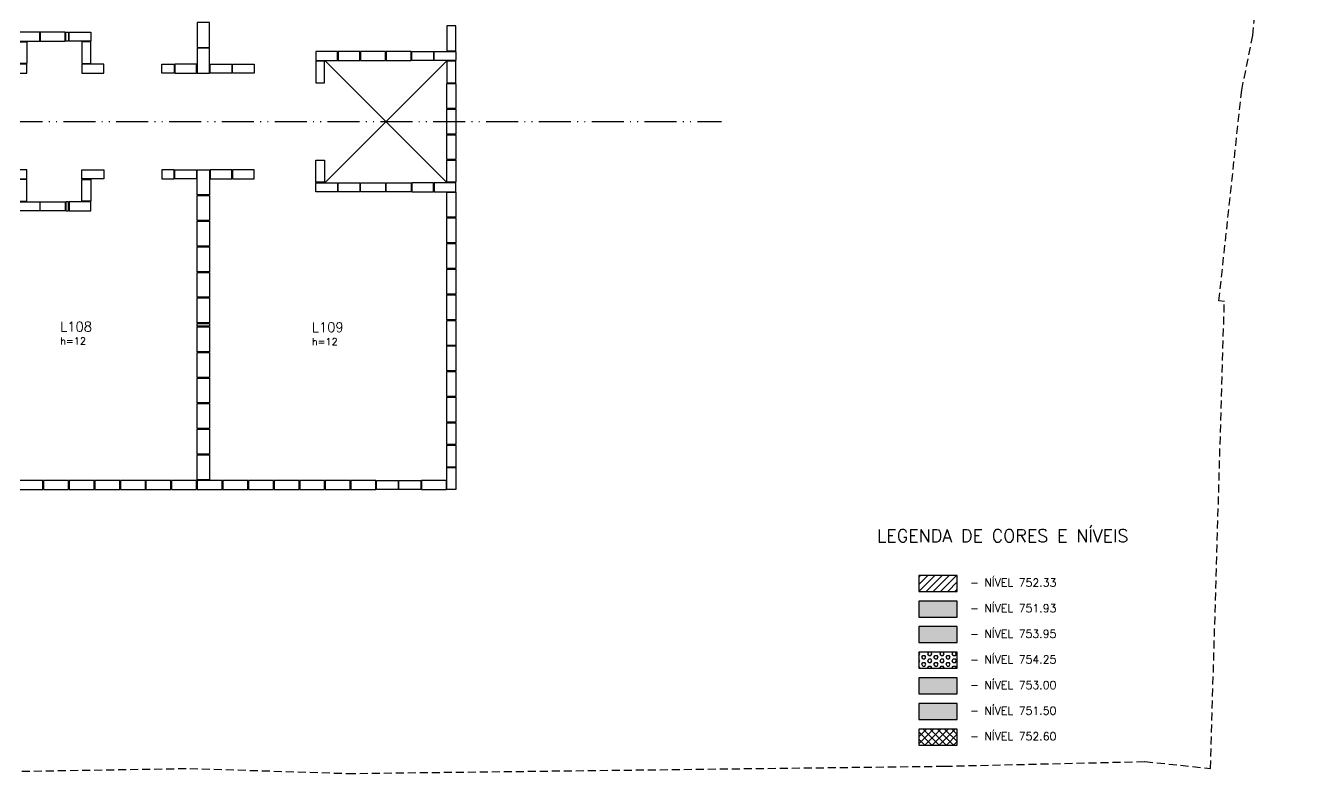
# Model space of a CAD drawing. Extents: x -15987 to 10579, y -10689 to -1189.
# Drawn here: x 8586 to 10579, y -10607 to -9439 of the extents above; entities that cross this region are included whole.
import ezdxf

# ---------------------------------------------------------------- set-up
doc = ezdxf.new("R2010")
doc.units = 0
doc.header["$LTSCALE"] = 25
doc.linetypes.add('DASHED2', pattern=[0.375, 0.25, -0.125])
doc.linetypes.add('ESTILO_TQS_0004', pattern=[3.3, 2, -0.4, 0.05, -0.4, 0.05, -0.4])
for name, color, linetype in [('EIXOS', 1, 'ESTILO_TQS_0004'), ('H2', 252, 'Continuous'), ('H4', 254, 'Continuous'), ('L-D', 2, 'Continuous'), ('L-N', 4, 'Continuous'), ('Linha_fina', 1, 'Continuous'), ('P-S', 5, 'Continuous'), ('PROJ', 252, 'Continuous'), ('T2', 3, 'Continuous'), ('T3', 4, 'Continuous'), ('TERRENO', 1, 'DASHED2')]:
    doc.layers.add(name, color=color, linetype=linetype)
doc.styles.get("Standard").update_dxf_attribs({"font": 'romans.shx'})
doc.styles.add('Texto2', font='romans.shx', dxfattribs={"height": 12.5})
doc.styles.add('Texto3', font='romans.shx', dxfattribs={"height": 20})

# ---------------------------------------------------------------- blocks, each defined once
blk = doc.blocks.new('A$Ce3014c6f')
at = {"layer": 'PROJ'}
for points in [[(-835.9, -814), (-835.9, -853), (-816.9, -853), (-816.9, -814), (-835.9, -814)], [(-1115.9, -843), (-1081.9, -843), (-1081.9, -829), (-1115.9, -829), (-1115.9, -843)], [(-1080.9, -843), (-1041.9, -843), (-1041.9, -829), (-1080.9, -829), (-1080.9, -843)], [(-1040.9, -829), (-1036.9, -829), (-1036.9, -843), (-1040.9, -843), (-1040.9, -829)], [(-1001.9, -843), (-1035.9, -843), (-1035.9, -829), (-1001.9, -829), (-1001.9, -843)], [(-445.9, -819), (-445.9, -858), (-431.9, -858), (-431.9, -819), (-445.9, -819)], [(-1115.9, -878), (-1115.9, -844), (-1101.9, -844), (-1101.9, -878), (-1115.9, -878)], [(-1001.9, -878), (-1001.9, -844), (-1015.9, -844), (-1015.9, -878), (-1001.9, -878)], [(-835.9, -854), (-835.9, -893), (-816.9, -893), (-816.9, -854), (-835.9, -854)], [(-650.9, -873), (-616.9, -873), (-616.9, -859), (-650.9, -859), (-650.9, -873)], [(-636.9, -908), (-636.9, -874), (-650.9, -874), (-650.9, -908), (-636.9, -908)], [(-615.9, -873), (-581.9, -873), (-581.9, -859), (-615.9, -859), (-615.9, -873)], [(-580.9, -873), (-541.9, -873), (-541.9, -859), (-580.9, -859), (-580.9, -873)], [(-540.9, -873), (-501.9, -873), (-501.9, -859), (-540.9, -859), (-540.9, -873)], [(-466.9, -873), (-500.9, -873), (-500.9, -859), (-466.9, -859), (-466.9, -873)], [(-431.9, -873), (-465.9, -873), (-465.9, -859), (-431.9, -859), (-431.9, -873)], [(-431.9, -908), (-431.9, -874), (-445.9, -874), (-445.9, -908), (-431.9, -908)], [(-1101.9, -879), (-1135.9, -879), (-1135.9, -893), (-1101.9, -893), (-1101.9, -879)], [(-1015.9, -893), (-981.9, -893), (-981.9, -879), (-1015.9, -879), (-1015.9, -893)], [(-890.9, -879), (-871.9, -879), (-871.9, -893), (-890.9, -893), (-890.9, -879)], [(-870.9, -893), (-836.9, -893), (-836.9, -879), (-870.9, -879), (-870.9, -893)], [(-781.9, -893), (-815.9, -893), (-815.9, -879), (-781.9, -879), (-781.9, -893)], [(-746.9, -893), (-780.9, -893), (-780.9, -879), (-746.9, -879), (-746.9, -893)], [(-445.9, -948), (-445.9, -909), (-431.9, -909), (-431.9, -948), (-445.9, -948)], [(-445.9, -988), (-445.9, -949), (-431.9, -949), (-431.9, -988), (-445.9, -988)], [(-445.9, -1028), (-445.9, -989), (-431.9, -989), (-431.9, -1028), (-445.9, -1028)], [(-636.9, -1029), (-636.9, -1063), (-650.9, -1063), (-650.9, -1029), (-636.9, -1029)], [(-431.9, -1029), (-431.9, -1063), (-445.9, -1063), (-445.9, -1029), (-431.9, -1029)], [(-1101.9, -1044), (-1135.9, -1044), (-1135.9, -1058), (-1101.9, -1058), (-1101.9, -1044)], [(-1015.9, -1044), (-981.9, -1044), (-981.9, -1058), (-1015.9, -1058), (-1015.9, -1044)], [(-890.9, -1058), (-871.9, -1058), (-871.9, -1044), (-890.9, -1044), (-890.9, -1058)], [(-870.9, -1044), (-836.9, -1044), (-836.9, -1058), (-870.9, -1058), (-870.9, -1044)], [(-835.9, -1083), (-835.9, -1044), (-816.9, -1044), (-816.9, -1083), (-835.9, -1083)], [(-781.9, -1044), (-815.9, -1044), (-815.9, -1058), (-781.9, -1058), (-781.9, -1044)], [(-746.9, -1044), (-780.9, -1044), (-780.9, -1058), (-746.9, -1058), (-746.9, -1044)], [(-1115.9, -1059), (-1115.9, -1093), (-1101.9, -1093), (-1101.9, -1059), (-1115.9, -1059)], [(-1001.9, -1059), (-1001.9, -1093), (-1015.9, -1093), (-1015.9, -1059), (-1001.9, -1059)], [(-650.9, -1064), (-616.9, -1064), (-616.9, -1078), (-650.9, -1078), (-650.9, -1064)], [(-615.9, -1064), (-581.9, -1064), (-581.9, -1078), (-615.9, -1078), (-615.9, -1064)], [(-580.9, -1064), (-541.9, -1064), (-541.9, -1078), (-580.9, -1078), (-580.9, -1064)], [(-540.9, -1064), (-501.9, -1064), (-501.9, -1078), (-540.9, -1078), (-540.9, -1064)], [(-466.9, -1064), (-500.9, -1064), (-500.9, -1078), (-466.9, -1078), (-466.9, -1064)], [(-431.9, -1064), (-465.9, -1064), (-465.9, -1078), (-431.9, -1078), (-431.9, -1064)], [(-1115.9, -1094), (-1081.9, -1094), (-1081.9, -1108), (-1115.9, -1108), (-1115.9, -1094)], [(-1080.9, -1094), (-1041.9, -1094), (-1041.9, -1108), (-1080.9, -1108), (-1080.9, -1094)], [(-1040.9, -1108), (-1036.9, -1108), (-1036.9, -1094), (-1040.9, -1094), (-1040.9, -1108)], [(-1001.9, -1094), (-1035.9, -1094), (-1035.9, -1108), (-1001.9, -1108), (-1001.9, -1094)], [(-835.9, -1123), (-835.9, -1084), (-816.9, -1084), (-816.9, -1123), (-835.9, -1123)], [(-445.9, -1118), (-445.9, -1079), (-431.9, -1079), (-431.9, -1118), (-445.9, -1118)], [(-835.9, -1163), (-835.9, -1124), (-816.9, -1124), (-816.9, -1163), (-835.9, -1163)], [(-445.9, -1158), (-445.9, -1119), (-431.9, -1119), (-431.9, -1158), (-445.9, -1158)], [(-835.9, -1203), (-835.9, -1164), (-816.9, -1164), (-816.9, -1203), (-835.9, -1203)], [(-445.9, -1198), (-445.9, -1159), (-431.9, -1159), (-431.9, -1198), (-445.9, -1198)], [(-835.9, -1243), (-835.9, -1204), (-816.9, -1204), (-816.9, -1243), (-835.9, -1243)], [(-445.9, -1238), (-445.9, -1199), (-431.9, -1199), (-431.9, -1238), (-445.9, -1238)], [(-835.9, -1283), (-835.9, -1244), (-816.9, -1244), (-816.9, -1283), (-835.9, -1283)], [(-445.9, -1278), (-445.9, -1239), (-431.9, -1239), (-431.9, -1278), (-445.9, -1278)], [(-816.9, -1284), (-816.9, -1288), (-835.9, -1288), (-835.9, -1284), (-816.9, -1284)], [(-835.9, -1328), (-835.9, -1289), (-816.9, -1289), (-816.9, -1328), (-835.9, -1328)], [(-445.9, -1318), (-445.9, -1279), (-431.9, -1279), (-431.9, -1318), (-445.9, -1318)], [(-835.9, -1368), (-835.9, -1329), (-816.9, -1329), (-816.9, -1368), (-835.9, -1368)], [(-445.9, -1358), (-445.9, -1319), (-431.9, -1319), (-431.9, -1358), (-445.9, -1358)], [(-835.9, -1408), (-835.9, -1369), (-816.9, -1369), (-816.9, -1408), (-835.9, -1408)], [(-445.9, -1398), (-445.9, -1359), (-431.9, -1359), (-431.9, -1398), (-445.9, -1398)], [(-835.9, -1448), (-835.9, -1409), (-816.9, -1409), (-816.9, -1448), (-835.9, -1448)], [(-445.9, -1438), (-445.9, -1399), (-431.9, -1399), (-431.9, -1438), (-445.9, -1438)], [(-835.9, -1488), (-835.9, -1449), (-816.9, -1449), (-816.9, -1488), (-835.9, -1488)], [(-445.9, -1473), (-445.9, -1439), (-431.9, -1439), (-431.9, -1473), (-445.9, -1473)], [(-445.9, -1508), (-445.9, -1474), (-431.9, -1474), (-431.9, -1508), (-445.9, -1508)], [(-835.9, -1528), (-835.9, -1489), (-816.9, -1489), (-816.9, -1528), (-835.9, -1528)], [(-445.9, -1543), (-445.9, -1509), (-431.9, -1509), (-431.9, -1543), (-445.9, -1543)], [(-1076.9, -1529), (-1115.9, -1529), (-1115.9, -1543), (-1076.9, -1543), (-1076.9, -1529)], [(-1036.9, -1529), (-1075.9, -1529), (-1075.9, -1543), (-1036.9, -1543), (-1036.9, -1529)], [(-996.9, -1529), (-1035.9, -1529), (-1035.9, -1543), (-996.9, -1543), (-996.9, -1529)], [(-956.9, -1529), (-995.9, -1529), (-995.9, -1543), (-956.9, -1543), (-956.9, -1529)], [(-916.9, -1529), (-955.9, -1529), (-955.9, -1543), (-916.9, -1543), (-916.9, -1529)], [(-876.9, -1529), (-915.9, -1529), (-915.9, -1543), (-876.9, -1543), (-876.9, -1529)], [(-836.9, -1529), (-875.9, -1529), (-875.9, -1543), (-836.9, -1543), (-836.9, -1529)], [(-796.9, -1529), (-835.9, -1529), (-835.9, -1543), (-796.9, -1543), (-796.9, -1529)], [(-756.9, -1529), (-795.9, -1529), (-795.9, -1543), (-756.9, -1543), (-756.9, -1529)], [(-716.9, -1529), (-755.9, -1529), (-755.9, -1543), (-716.9, -1543), (-716.9, -1529)], [(-676.9, -1529), (-715.9, -1529), (-715.9, -1543), (-676.9, -1543), (-676.9, -1529)], [(-636.9, -1529), (-675.9, -1529), (-675.9, -1543), (-636.9, -1543), (-636.9, -1529)], [(-596.9, -1529), (-635.9, -1529), (-635.9, -1543), (-596.9, -1543), (-596.9, -1529)], [(-556.9, -1529), (-595.9, -1529), (-595.9, -1543), (-556.9, -1543), (-556.9, -1529)], [(-521.9, -1543), (-555.9, -1543), (-555.9, -1529), (-521.9, -1529), (-521.9, -1543)], [(-486.9, -1543), (-520.9, -1543), (-520.9, -1529), (-486.9, -1529), (-486.9, -1543)], [(-446.9, -1529), (-485.9, -1529), (-485.9, -1543), (-446.9, -1543), (-446.9, -1529)]]:
    blk.add_lwpolyline(points, dxfattribs=at)

msp = doc.modelspace()

# ---------------------------------------------------------------- hatches: boundary and pattern name
at = {"layer": 'H2'}
h = msp.add_hatch(dxfattribs=at)
h.set_pattern_fill('ANSI31', color=256, scale=2.5, style=0)
h.set_pattern_definition([(45, (6000, 131.378), (-5.61266, 5.61266), [])])
h.paths.add_polyline_path([(9981.13, -10322.95), (10041.13, -10322.95), (10041.13, -10297.95), (9981.13, -10297.95)])
for color, points in [(256, [(10041.13, -10377.95), (9981.13, -10377.95), (9981.13, -10402.95), (10041.13, -10402.95)]), (151, [(10041.13, -10457.95), (9981.13, -10457.95), (9981.13, -10482.95), (10041.13, -10482.95)]), (201, [(10041.13, -10497.95), (9981.13, -10497.95), (9981.13, -10522.95), (10041.13, -10522.95)])]:
    msp.add_hatch(color=color, dxfattribs=at).paths.add_polyline_path(points)
h = msp.add_hatch(dxfattribs=at)
h.set_pattern_fill('HEX', color=256, style=0)
h.set_pattern_definition([(0, (10625.6465, 6426.8033), (0, 5.4992613), [3.175, -6.35]), (120, (10625.6465, 6426.8033), (-4.7625, -2.7496307), [3.175, -6.35]), (60, (10628.8215, 6426.8033), (-4.7625, 2.7496307), [3.175, -6.35])])
h.paths.add_polyline_path([(10041.13, -10417.95), (9981.13, -10417.95), (9981.13, -10442.95), (10041.13, -10442.95)])
h = msp.add_hatch(dxfattribs=at)
h.set_pattern_fill('ANSI37', color=256, scale=2.5, style=0)
h.paths.add_polyline_path([(10041.13, -10537.95), (9981.13, -10537.95), (9981.13, -10562.95), (10041.13, -10562.95)])
at = {"layer": 'H4'}
msp.add_hatch(color=256, dxfattribs=at).paths.add_polyline_path([(10041.13, -10362.95), (10041.13, -10337.95), (9981.13, -10337.95), (9981.13, -10362.95)])

# ---------------------------------------------------------------- linework, layer by layer
at = {"layer": 'EIXOS'}
msp.add_line((5427.92, -9589.1), (9672.89, -9589.1), dxfattribs=at)
at = {"layer": 'Linha_fina'}
for points in [[(9053.52, -9493.6), (9244.52, -9684.6)], [(9053.52, -9684.6), (9244.52, -9493.6)]]:
    msp.add_lwpolyline(points, dxfattribs=at)
at = {"layer": 'P-S', "linetype": 'Continuous'}
for points in [[(9981.13, -10322.95), (10041.13, -10322.95), (10041.13, -10297.95), (9981.13, -10297.95), (9981.13, -10322.95)], [(9981.13, -10362.95), (10041.13, -10362.95), (10041.13, -10337.95), (9981.13, -10337.95), (9981.13, -10362.95)], [(9981.13, -10402.95), (10041.13, -10402.95), (10041.13, -10377.95), (9981.13, -10377.95), (9981.13, -10402.95)], [(9981.13, -10442.95), (10041.13, -10442.95), (10041.13, -10417.95), (9981.13, -10417.95), (9981.13, -10442.95)], [(9981.13, -10482.95), (10041.13, -10482.95), (10041.13, -10457.95), (9981.13, -10457.95), (9981.13, -10482.95)], [(9981.13, -10522.95), (10041.13, -10522.95), (10041.13, -10497.95), (9981.13, -10497.95), (9981.13, -10522.95)], [(9981.13, -10562.95), (10041.13, -10562.95), (10041.13, -10537.95), (9981.13, -10537.95), (9981.13, -10562.95)]]:
    msp.add_lwpolyline(points, dxfattribs=at)
at = {"layer": 'TERRENO', "linetype": 'DASHED2', "ltscale": 2}
msp.add_lwpolyline([(8374.62, -10607.28), (8842.89, -10599.37), (9089.44, -10607.28), (10021.12, -10595.9), (10334.18, -10588.63), (10436.7, -10599.32), (10458.36, -9870.12), (10449.9, -9869.21), (10485.38, -9540.08), (10502.87, -9454.87), (10554.85, -8902.42), (10578.78, -8587.19), (10033.18, -8580.33), (10033.51, -8592.87), (9025.53, -8576), (8359.47, -8578.84)], dxfattribs=at)

# ---------------------------------------------------------------- block references
msp.add_blockref('A$Ce3014c6f', (9690.38, -8620.61))

# ---------------------------------------------------------------- texts
at = {"layer": 'L-D'}
for p in [(8640.66, -9937.35), (9033.59, -9938.25)]:
    msp.add_text('h=12', height=11, dxfattribs=at).set_placement(p)
at = {"layer": 'L-N'}
for s, p in [('L108', (8640.66, -9916.95)), ('L109', (9033.59, -9917.85))]:
    msp.add_text(s, height=15, dxfattribs=at).set_placement(p)
at = {"layer": 'T2', "style": 'Texto2'}
for s, p in [('- NÍVEL 752.33', (10061.13, -10315.45)), ('- NÍVEL 751.93', (10061.13, -10355.45)), ('- NÍVEL 753.95', (10061.13, -10395.45)), ('- NÍVEL 754.25', (10061.13, -10435.45)), ('- NÍVEL 753.00', (10061.13, -10475.45)), ('- NÍVEL 751.50', (10061.13, -10515.45)), ('- NÍVEL 752.60', (10061.13, -10555.45))]:
    msp.add_text(s, height=12.5, dxfattribs=at).set_placement(p)
at = {"layer": 'T3', "style": 'Texto3'}
msp.add_text('LEGENDA DE CORES E NÍVEIS', height=20, dxfattribs=at).set_placement((9915.9, -10245.99))

doc.saveas('drawing.dxf')
